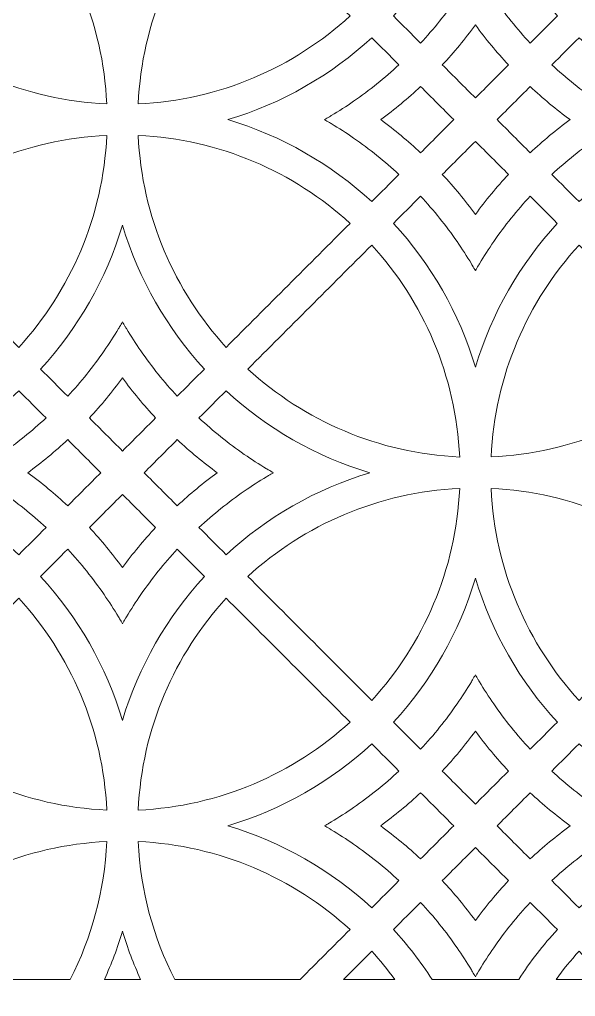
# Model space of a CAD drawing. Header units: centimetres. Extents: x -9 to 7.7, y -13.3 to 13.
# Drawn here: x 3.711 to 5.878, y -10.448 to -6.642 of the extents above; entities that cross this region are included whole.
import ezdxf

# ---------------------------------------------------------------- set-up
doc = ezdxf.new("R2010")
doc.units = ezdxf.units.CM
doc.header["$MEASUREMENT"] = 0
doc.layers.add('layer 1', color=7, linetype='Continuous')

msp = doc.modelspace()

# ---------------------------------------------------------------- linework, layer by layer
at = {"layer": 'layer 1', "color": 242, "lineweight": 9}
for points, knots in [([(7.70066, 13.002), (5.30848, 13.002), (2.9163, 13.002), (0.52412, 13.002), (0.52412, 13.002), (0.52412, 5.00681), (0.52412, -2.98838), (0.52412, -10.98356), (0.52412, -10.98356), (0.52414, -10.98356), (0.52416, -10.98356), (0.52418, -10.98356), (0.52418, -10.98356), (0.52418, -11.7597), (0.52418, -12.53583), (0.52418, -13.31196), (0.52418, -13.31196), (0.80327, -13.31196), (1.08236, -13.31196), (1.36144, -13.31196), (1.36144, -13.31196), (1.36144, -13.19235), (1.36144, -13.07274), (1.36144, -12.95313), (1.36144, -12.95313), (1.65666, -12.95313), (1.95187, -12.95313), (2.24708, -12.95313), (2.24708, -12.95313), (2.24708, -12.71941), (2.24708, -12.48568), (2.24708, -12.25195), (2.24708, -12.25195), (2.36652, -12.24957), (2.48595, -12.24719), (2.60538, -12.2448), (2.60538, -12.2448), (2.62659, -12.30528), (2.65438, -12.35773), (2.70053, -12.40402), (2.70053, -12.40402), (2.74571, -12.44934), (2.79241, -12.47736), (2.84726, -12.49011), (2.84726, -12.49011), (2.91984, -12.50699), (2.9965, -12.49964), (3.05478, -12.44881), (3.05478, -12.44881), (3.11117, -12.3996), (3.14371, -12.3208), (3.15539, -12.24562), (3.15539, -12.24562), (3.18876, -12.24899), (3.21714, -12.24821), (3.24391, -12.24438), (3.24391, -12.24438), (3.37747, -12.22526), (3.44056, -12.14075), (3.45183, -12.01331), (3.45183, -12.01331), (3.4546, -11.98208), (3.4524, -11.95125), (3.44247, -11.92411), (3.44247, -11.92411), (3.44458, -11.92463), (3.44668, -11.92515), (3.44878, -11.92568), (3.44878, -11.92568), (3.49591, -11.94198), (3.54303, -11.95827), (3.59017, -11.97457), (3.59017, -11.97457), (3.61845, -12.26337), (3.84148, -12.48824), (4.11242, -12.48824), (4.11242, -12.48824), (4.38336, -12.48824), (4.60638, -12.26337), (4.63467, -11.97457), (4.63467, -11.97457), (4.6818, -11.95827), (4.72893, -11.94198), (4.77606, -11.92568), (4.77606, -11.92568), (4.77816, -11.92515), (4.78026, -11.92463), (4.78236, -11.92411), (4.78236, -11.92411), (4.77244, -11.95125), (4.77024, -11.98208), (4.773, -12.01331), (4.773, -12.01331), (4.78428, -12.14075), (4.84737, -12.22526), (4.98093, -12.24438), (4.98093, -12.24438), (5.00769, -12.24821), (5.03608, -12.24899), (5.06944, -12.24562), (5.06944, -12.24562), (5.08113, -12.3208), (5.11367, -12.3996), (5.17006, -12.44881), (5.17006, -12.44881), (5.22833, -12.49964), (5.30499, -12.50699), (5.37758, -12.49011), (5.37758, -12.49011), (5.43242, -12.47736), (5.47912, -12.44934), (5.52431, -12.40402), (5.52431, -12.40402), (5.57046, -12.35773), (5.59825, -12.30528), (5.61945, -12.2448), (5.61945, -12.2448), (5.73889, -12.24719), (5.85832, -12.24957), (5.97775, -12.25195), (5.97775, -12.25195), (5.97775, -12.48568), (5.97775, -12.71941), (5.97775, -12.95313), (5.97775, -12.95313), (6.27297, -12.95313), (6.56818, -12.95313), (6.8634, -12.95313), (6.8634, -12.95313), (6.8634, -13.07274), (6.8634, -13.19235), (6.8634, -13.31196), (6.8634, -13.31196), (7.14248, -13.31196), (7.42157, -13.31196), (7.70066, -13.31196), (7.70066, -13.31196), (7.70066, -12.53583), (7.70066, -11.7597), (7.70066, -10.98356), (7.70066, -10.98356), (7.70066, -2.98838), (7.70066, 5.00681), (7.70066, 13.002)], [0, 0, 0, 0, 0.027027, 0.027027, 0.027027, 0.027027, 0.0540541, 0.0540541, 0.0540541, 0.0540541, 0.0810811, 0.0810811, 0.0810811, 0.0810811, 0.1081081, 0.1081081, 0.1081081, 0.1081081, 0.1351351, 0.1351351, 0.1351351, 0.1351351, 0.1621622, 0.1621622, 0.1621622, 0.1621622, 0.1891892, 0.1891892, 0.1891892, 0.1891892, 0.2162162, 0.2162162, 0.2162162, 0.2162162, 0.2432432, 0.2432432, 0.2432432, 0.2432432, 0.2702703, 0.2702703, 0.2702703, 0.2702703, 0.2972973, 0.2972973, 0.2972973, 0.2972973, 0.3243243, 0.3243243, 0.3243243, 0.3243243, 0.3513514, 0.3513514, 0.3513514, 0.3513514, 0.3783784, 0.3783784, 0.3783784, 0.3783784, 0.4054054, 0.4054054, 0.4054054, 0.4054054, 0.4324324, 0.4324324, 0.4324324, 0.4324324, 0.4594595, 0.4594595, 0.4594595, 0.4594595, 0.4864865, 0.4864865, 0.4864865, 0.4864865, 0.5135135, 0.5135135, 0.5135135, 0.5135135, 0.5405405, 0.5405405, 0.5405405, 0.5405405, 0.5675676, 0.5675676, 0.5675676, 0.5675676, 0.5945946, 0.5945946, 0.5945946, 0.5945946, 0.6216216, 0.6216216, 0.6216216, 0.6216216, 0.6486486, 0.6486486, 0.6486486, 0.6486486, 0.6756757, 0.6756757, 0.6756757, 0.6756757, 0.7027027, 0.7027027, 0.7027027, 0.7027027, 0.7297297, 0.7297297, 0.7297297, 0.7297297, 0.7567568, 0.7567568, 0.7567568, 0.7567568, 0.7837838, 0.7837838, 0.7837838, 0.7837838, 0.8108108, 0.8108108, 0.8108108, 0.8108108, 0.8378378, 0.8378378, 0.8378378, 0.8378378, 0.8648649, 0.8648649, 0.8648649, 0.8648649, 0.8918919, 0.8918919, 0.8918919, 0.8918919, 0.9189189, 0.9189189, 0.9189189, 0.9189189, 0.9459459, 0.9459459, 0.9459459, 0.9459459, 1, 1, 1, 1]), ([(5.27443, -6.73445), (5.23913, -6.69916), (5.20385, -6.66388), (5.16857, -6.62859), (5.16857, -6.62859), (5.31424, -6.47033), (5.42485, -6.27928), (5.48794, -6.06773), (5.48794, -6.06773), (5.55104, -6.27925), (5.66161, -6.47029), (5.80728, -6.62855), (5.80728, -6.62855), (5.77198, -6.66384), (5.73668, -6.69915), (5.70138, -6.73445), (5.70138, -6.73445), (5.65001, -6.67907), (5.60256, -6.62001), (5.55944, -6.55771), (5.55944, -6.55771), (5.55943, -6.55771), (5.55941, -6.55771), (5.55939, -6.55771), (5.55939, -6.55771), (5.55939, -6.55771), (5.55939, -6.55771), (5.55939, -6.55771), (5.55939, -6.55771), (5.55941, -6.55769), (5.55943, -6.55767), (5.55944, -6.55764), (5.55944, -6.55764), (5.53989, -6.52939), (5.52119, -6.50052), (5.50344, -6.47099), (5.50344, -6.47099), (5.50206, -6.46869), (5.50069, -6.46639), (5.49933, -6.46408), (5.49933, -6.46408), (5.49919, -6.46387), (5.49906, -6.46365), (5.49894, -6.46344), (5.49894, -6.46344), (5.49521, -6.45715), (5.49153, -6.45085), (5.48789, -6.44451), (5.48789, -6.44451), (5.48426, -6.45085), (5.48058, -6.45716), (5.47686, -6.46344), (5.47686, -6.46344), (5.47673, -6.46365), (5.47661, -6.46387), (5.47647, -6.46408), (5.47647, -6.46408), (5.4751, -6.46639), (5.47374, -6.46869), (5.47235, -6.47099), (5.47235, -6.47099), (5.45461, -6.5005), (5.4359, -6.52939), (5.41636, -6.55764), (5.41636, -6.55764), (5.41637, -6.55767), (5.41638, -6.55769), (5.4164, -6.55771), (5.4164, -6.55771), (5.4164, -6.55771), (5.4164, -6.55771), (5.41639, -6.55771), (5.41639, -6.55771), (5.41638, -6.55771), (5.41637, -6.55771), (5.41636, -6.55771), (5.41636, -6.55771), (5.37324, -6.62001), (5.32579, -6.67907), (5.27443, -6.73445)], [0, 0, 0, 0, 0.047619, 0.047619, 0.047619, 0.047619, 0.0952381, 0.0952381, 0.0952381, 0.0952381, 0.1428571, 0.1428571, 0.1428571, 0.1428571, 0.1904762, 0.1904762, 0.1904762, 0.1904762, 0.2380952, 0.2380952, 0.2380952, 0.2380952, 0.2857143, 0.2857143, 0.2857143, 0.2857143, 0.3333333, 0.3333333, 0.3333333, 0.3333333, 0.3809524, 0.3809524, 0.3809524, 0.3809524, 0.4285714, 0.4285714, 0.4285714, 0.4285714, 0.4761905, 0.4761905, 0.4761905, 0.4761905, 0.5238095, 0.5238095, 0.5238095, 0.5238095, 0.5714286, 0.5714286, 0.5714286, 0.5714286, 0.6190476, 0.6190476, 0.6190476, 0.6190476, 0.6666667, 0.6666667, 0.6666667, 0.6666667, 0.7142857, 0.7142857, 0.7142857, 0.7142857, 0.7619048, 0.7619048, 0.7619048, 0.7619048, 0.8095238, 0.8095238, 0.8095238, 0.8095238, 0.8571429, 0.8571429, 0.8571429, 0.8571429, 0.9047619, 0.9047619, 0.9047619, 0.9047619, 1, 1, 1, 1]), ([(3.70846, -6.14551), (3.54744, -6.30653), (3.38641, -6.46756), (3.22539, -6.62858), (3.22539, -6.62858), (3.44525, -6.82941), (3.73348, -6.95664), (4.05107, -6.97122), (4.05107, -6.97122), (4.0365, -6.65362), (3.90928, -6.36539), (3.70846, -6.14551)], [0, 0, 0, 0, 0.25, 0.25, 0.25, 0.25, 0.5, 0.5, 0.5, 0.5, 1, 1, 1, 1]), ([(4.9994, -6.62858), (4.83838, -6.46756), (4.67736, -6.30653), (4.51633, -6.14551), (4.51633, -6.14551), (4.3155, -6.36539), (4.18829, -6.65362), (4.17372, -6.97123), (4.17372, -6.97123), (4.49132, -6.95665), (4.77954, -6.82943), (4.9994, -6.62858)], [0, 0, 0, 0, 0.25, 0.25, 0.25, 0.25, 0.5, 0.5, 0.5, 0.5, 1, 1, 1, 1]), ([(5.48791, -6.94792), (5.44492, -6.90495), (5.40196, -6.86198), (5.35899, -6.81901), (5.35899, -6.81901), (5.40491, -6.76976), (5.44797, -6.71778), (5.48787, -6.66335), (5.48787, -6.66335), (5.48787, -6.66335), (5.48787, -6.66335), (5.48787, -6.66334), (5.48787, -6.66334), (5.48788, -6.66333), (5.48789, -6.66332), (5.48789, -6.6633), (5.48789, -6.6633), (5.48791, -6.66332), (5.48792, -6.66333), (5.48793, -6.66334), (5.48793, -6.66334), (5.48793, -6.66334), (5.48793, -6.66335), (5.48793, -6.66335), (5.48793, -6.66335), (5.52782, -6.71778), (5.57089, -6.76975), (5.61682, -6.819), (5.61682, -6.819), (5.57385, -6.86197), (5.53087, -6.90495), (5.48791, -6.94792)], [0, 0, 0, 0, 0.1111111, 0.1111111, 0.1111111, 0.1111111, 0.2222222, 0.2222222, 0.2222222, 0.2222222, 0.3333333, 0.3333333, 0.3333333, 0.3333333, 0.4444444, 0.4444444, 0.4444444, 0.4444444, 0.5555556, 0.5555556, 0.5555556, 0.5555556, 0.6666667, 0.6666667, 0.6666667, 0.6666667, 0.7777778, 0.7777778, 0.7777778, 0.7777778, 1, 1, 1, 1]), ([(5.18984, -6.81903), (5.15456, -6.78373), (5.11928, -6.74845), (5.08398, -6.71317), (5.08398, -6.71317), (4.92573, -6.85886), (4.73468, -6.96945), (4.52312, -7.03254), (4.52312, -7.03254), (4.73465, -7.09564), (4.92569, -7.20621), (5.08395, -7.35189), (5.08395, -7.35189), (5.11924, -7.31658), (5.15455, -7.28129), (5.18984, -7.24598), (5.18984, -7.24598), (5.13447, -7.19461), (5.07541, -7.14716), (5.01311, -7.10404), (5.01311, -7.10404), (5.01311, -7.10403), (5.01311, -7.10402), (5.01311, -7.10399), (5.01311, -7.10399), (5.01311, -7.10399), (5.01311, -7.10399), (5.01311, -7.10399), (5.01311, -7.10399), (5.01309, -7.10402), (5.01307, -7.10403), (5.01303, -7.10405), (5.01303, -7.10405), (4.98479, -7.0845), (4.9559, -7.06579), (4.92637, -7.04805), (4.92637, -7.04805), (4.92408, -7.04667), (4.92178, -7.0453), (4.91948, -7.04393), (4.91948, -7.04393), (4.91926, -7.04379), (4.91904, -7.04367), (4.91883, -7.04354), (4.91883, -7.04354), (4.91255, -7.03981), (4.90625, -7.03614), (4.89991, -7.03251), (4.89991, -7.03251), (4.90625, -7.02887), (4.91255, -7.02518), (4.91883, -7.02146), (4.91883, -7.02146), (4.91904, -7.02133), (4.91926, -7.02121), (4.91948, -7.02107), (4.91948, -7.02107), (4.92178, -7.01971), (4.92408, -7.01834), (4.92637, -7.01695), (4.92637, -7.01695), (4.9559, -6.99921), (4.98478, -6.98051), (5.01303, -6.96096), (5.01303, -6.96096), (5.01305, -6.96097), (5.01309, -6.96099), (5.01311, -6.96101), (5.01311, -6.96101), (5.01311, -6.96101), (5.01311, -6.96101), (5.01311, -6.96101), (5.01311, -6.96101), (5.01311, -6.96099), (5.01311, -6.96097), (5.01311, -6.96096), (5.01311, -6.96096), (5.07541, -6.91784), (5.13447, -6.87039), (5.18984, -6.81903)], [0, 0, 0, 0, 0.047619, 0.047619, 0.047619, 0.047619, 0.0952381, 0.0952381, 0.0952381, 0.0952381, 0.1428571, 0.1428571, 0.1428571, 0.1428571, 0.1904762, 0.1904762, 0.1904762, 0.1904762, 0.2380952, 0.2380952, 0.2380952, 0.2380952, 0.2857143, 0.2857143, 0.2857143, 0.2857143, 0.3333333, 0.3333333, 0.3333333, 0.3333333, 0.3809524, 0.3809524, 0.3809524, 0.3809524, 0.4285714, 0.4285714, 0.4285714, 0.4285714, 0.4761905, 0.4761905, 0.4761905, 0.4761905, 0.5238095, 0.5238095, 0.5238095, 0.5238095, 0.5714286, 0.5714286, 0.5714286, 0.5714286, 0.6190476, 0.6190476, 0.6190476, 0.6190476, 0.6666667, 0.6666667, 0.6666667, 0.6666667, 0.7142857, 0.7142857, 0.7142857, 0.7142857, 0.7619048, 0.7619048, 0.7619048, 0.7619048, 0.8095238, 0.8095238, 0.8095238, 0.8095238, 0.8571429, 0.8571429, 0.8571429, 0.8571429, 0.9047619, 0.9047619, 0.9047619, 0.9047619, 1, 1, 1, 1]), ([(5.78596, -7.24598), (5.82124, -7.28127), (5.85652, -7.31655), (5.89182, -7.35184), (5.89182, -7.35184), (6.05007, -7.20615), (6.24112, -7.09557), (6.45268, -7.03246), (6.45268, -7.03246), (6.24116, -6.96937), (6.0501, -6.85878), (5.89185, -6.71312), (5.89185, -6.71312), (5.85656, -6.74841), (5.82126, -6.78372), (5.78596, -6.81903), (5.78596, -6.81903), (5.84133, -6.87039), (5.90039, -6.91785), (5.96268, -6.96096), (5.96268, -6.96096), (5.96268, -6.96098), (5.96268, -6.96099), (5.96268, -6.96101), (5.96268, -6.96101), (5.96268, -6.96101), (5.96268, -6.96101), (5.96268, -6.96101), (5.96268, -6.96101), (5.96271, -6.96099), (5.96274, -6.96097), (5.96276, -6.96096), (5.96276, -6.96096), (5.99101, -6.98051), (6.01989, -6.99921), (6.04942, -7.01696), (6.04942, -7.01696), (6.05172, -7.01834), (6.05402, -7.01971), (6.05632, -7.02109), (6.05632, -7.02109), (6.05654, -7.02121), (6.05674, -7.02134), (6.05696, -7.02147), (6.05696, -7.02147), (6.06325, -7.0252), (6.06955, -7.02887), (6.07589, -7.03251), (6.07589, -7.03251), (6.06955, -7.03614), (6.06325, -7.03981), (6.05696, -7.04355), (6.05696, -7.04355), (6.05674, -7.04367), (6.05654, -7.0438), (6.05632, -7.04394), (6.05632, -7.04394), (6.05402, -7.0453), (6.05172, -7.04667), (6.04942, -7.04805), (6.04942, -7.04805), (6.01989, -7.06579), (5.99101, -7.0845), (5.96276, -7.10405), (5.96276, -7.10405), (5.96274, -7.10403), (5.96271, -7.10402), (5.96268, -7.10399), (5.96268, -7.10399), (5.96268, -7.10399), (5.96268, -7.10399), (5.96268, -7.10401), (5.96268, -7.10401), (5.96268, -7.10402), (5.96268, -7.10403), (5.96268, -7.10404), (5.96268, -7.10404), (5.90039, -7.14717), (5.84133, -7.19461), (5.78596, -7.24598)], [0, 0, 0, 0, 0.047619, 0.047619, 0.047619, 0.047619, 0.0952381, 0.0952381, 0.0952381, 0.0952381, 0.1428571, 0.1428571, 0.1428571, 0.1428571, 0.1904762, 0.1904762, 0.1904762, 0.1904762, 0.2380952, 0.2380952, 0.2380952, 0.2380952, 0.2857143, 0.2857143, 0.2857143, 0.2857143, 0.3333333, 0.3333333, 0.3333333, 0.3333333, 0.3809524, 0.3809524, 0.3809524, 0.3809524, 0.4285714, 0.4285714, 0.4285714, 0.4285714, 0.4761905, 0.4761905, 0.4761905, 0.4761905, 0.5238095, 0.5238095, 0.5238095, 0.5238095, 0.5714286, 0.5714286, 0.5714286, 0.5714286, 0.6190476, 0.6190476, 0.6190476, 0.6190476, 0.6666667, 0.6666667, 0.6666667, 0.6666667, 0.7142857, 0.7142857, 0.7142857, 0.7142857, 0.7619048, 0.7619048, 0.7619048, 0.7619048, 0.8095238, 0.8095238, 0.8095238, 0.8095238, 0.8571429, 0.8571429, 0.8571429, 0.8571429, 0.9047619, 0.9047619, 0.9047619, 0.9047619, 1, 1, 1, 1]), ([(5.40332, -7.03251), (5.36035, -6.98954), (5.31738, -6.94656), (5.2744, -6.90359), (5.2744, -6.90359), (5.22516, -6.94952), (5.17318, -6.99257), (5.11875, -7.03247), (5.11875, -7.03247), (5.11874, -7.03247), (5.11874, -7.03247), (5.11874, -7.03247), (5.11874, -7.03247), (5.11873, -7.03248), (5.11872, -7.03249), (5.1187, -7.03249), (5.1187, -7.03249), (5.11872, -7.03251), (5.11873, -7.03252), (5.11874, -7.03253), (5.11874, -7.03253), (5.11874, -7.03253), (5.11874, -7.03253), (5.11874, -7.03253), (5.11874, -7.03253), (5.17318, -7.07243), (5.22515, -7.11549), (5.2744, -7.16142), (5.2744, -7.16142), (5.31737, -7.11845), (5.36035, -7.07547), (5.40332, -7.03251)], [0, 0, 0, 0, 0.1111111, 0.1111111, 0.1111111, 0.1111111, 0.2222222, 0.2222222, 0.2222222, 0.2222222, 0.3333333, 0.3333333, 0.3333333, 0.3333333, 0.4444444, 0.4444444, 0.4444444, 0.4444444, 0.5555556, 0.5555556, 0.5555556, 0.5555556, 0.6666667, 0.6666667, 0.6666667, 0.6666667, 0.7777778, 0.7777778, 0.7777778, 0.7777778, 1, 1, 1, 1]), ([(5.57248, -7.03251), (5.61545, -7.07547), (5.65843, -7.11844), (5.7014, -7.16142), (5.7014, -7.16142), (5.75065, -7.11549), (5.80262, -7.07243), (5.85705, -7.03253), (5.85705, -7.03253), (5.85705, -7.03253), (5.85706, -7.03253), (5.85706, -7.03253), (5.85706, -7.03253), (5.85707, -7.03252), (5.85708, -7.03252), (5.85709, -7.03251), (5.85709, -7.03251), (5.85708, -7.03249), (5.85707, -7.03248), (5.85706, -7.03247), (5.85706, -7.03247), (5.85706, -7.03247), (5.85706, -7.03248), (5.85705, -7.03248), (5.85705, -7.03248), (5.80262, -6.99258), (5.75065, -6.94952), (5.7014, -6.90358), (5.7014, -6.90358), (5.65843, -6.94656), (5.61545, -6.98953), (5.57248, -7.03251)], [0, 0, 0, 0, 0.1111111, 0.1111111, 0.1111111, 0.1111111, 0.2222222, 0.2222222, 0.2222222, 0.2222222, 0.3333333, 0.3333333, 0.3333333, 0.3333333, 0.4444444, 0.4444444, 0.4444444, 0.4444444, 0.5555556, 0.5555556, 0.5555556, 0.5555556, 0.6666667, 0.6666667, 0.6666667, 0.6666667, 0.7777778, 0.7777778, 0.7777778, 0.7777778, 1, 1, 1, 1]), ([(3.22539, -7.43643), (3.38643, -7.59745), (3.54745, -7.75848), (3.70848, -7.91951), (3.70848, -7.91951), (3.90933, -7.69964), (4.03656, -7.41139), (4.05113, -7.09377), (4.05113, -7.09377), (3.73352, -7.10835), (3.44527, -7.23557), (3.22539, -7.43643)], [0, 0, 0, 0, 0.25, 0.25, 0.25, 0.25, 0.5, 0.5, 0.5, 0.5, 1, 1, 1, 1]), ([(4.51632, -7.9195), (4.67735, -7.75848), (4.83837, -7.59745), (4.9994, -7.43643), (4.9994, -7.43643), (4.77953, -7.23559), (4.49128, -7.10835), (4.17367, -7.09378), (4.17367, -7.09378), (4.18824, -7.41138), (4.31548, -7.69964), (4.51632, -7.9195)], [0, 0, 0, 0, 0.25, 0.25, 0.25, 0.25, 0.5, 0.5, 0.5, 0.5, 1, 1, 1, 1]), ([(5.48789, -7.11708), (5.53087, -7.16006), (5.57384, -7.20303), (5.61682, -7.246), (5.61682, -7.246), (5.57089, -7.29525), (5.52783, -7.34722), (5.48793, -7.40165), (5.48793, -7.40165), (5.48793, -7.40166), (5.48793, -7.40166), (5.48793, -7.40167), (5.48793, -7.40167), (5.48792, -7.40168), (5.48792, -7.40169), (5.48791, -7.40171), (5.48791, -7.40171), (5.48789, -7.40169), (5.48788, -7.40168), (5.48787, -7.40167), (5.48787, -7.40167), (5.48787, -7.40167), (5.48787, -7.40166), (5.48788, -7.40166), (5.48788, -7.40166), (5.44798, -7.34723), (5.40491, -7.29525), (5.35898, -7.246), (5.35898, -7.246), (5.40194, -7.20303), (5.44492, -7.16006), (5.48789, -7.11708)], [0, 0, 0, 0, 0.1111111, 0.1111111, 0.1111111, 0.1111111, 0.2222222, 0.2222222, 0.2222222, 0.2222222, 0.3333333, 0.3333333, 0.3333333, 0.3333333, 0.4444444, 0.4444444, 0.4444444, 0.4444444, 0.5555556, 0.5555556, 0.5555556, 0.5555556, 0.6666667, 0.6666667, 0.6666667, 0.6666667, 0.7777778, 0.7777778, 0.7777778, 0.7777778, 1, 1, 1, 1]), ([(5.70137, -7.33056), (5.73667, -7.36584), (5.77195, -7.40113), (5.80723, -7.43642), (5.80723, -7.43642), (5.66155, -7.59467), (5.55095, -7.78573), (5.48786, -7.99728), (5.48786, -7.99728), (5.42476, -7.78576), (5.31418, -7.5947), (5.16852, -7.43647), (5.16852, -7.43647), (5.20381, -7.40116), (5.23912, -7.36587), (5.27443, -7.33056), (5.27443, -7.33056), (5.32579, -7.38593), (5.37324, -7.44499), (5.41636, -7.50728), (5.41636, -7.50728), (5.41637, -7.50728), (5.41639, -7.50728), (5.4164, -7.50728), (5.4164, -7.50728), (5.4164, -7.50728), (5.4164, -7.50728), (5.4164, -7.50728), (5.4164, -7.50728), (5.41639, -7.50731), (5.41637, -7.50735), (5.41636, -7.50737), (5.41636, -7.50737), (5.43591, -7.53562), (5.45461, -7.56449), (5.47236, -7.59402), (5.47236, -7.59402), (5.47374, -7.59632), (5.4751, -7.59862), (5.47647, -7.60092), (5.47647, -7.60092), (5.47661, -7.60114), (5.47674, -7.60136), (5.47686, -7.60158), (5.47686, -7.60158), (5.48058, -7.60785), (5.48427, -7.61415), (5.48791, -7.62049), (5.48791, -7.62049), (5.49154, -7.61416), (5.49521, -7.60785), (5.49894, -7.60158), (5.49894, -7.60158), (5.49907, -7.60136), (5.49919, -7.60114), (5.49933, -7.60092), (5.49933, -7.60092), (5.50069, -7.59862), (5.50206, -7.59632), (5.50345, -7.59402), (5.50345, -7.59402), (5.52119, -7.56449), (5.53989, -7.53562), (5.55945, -7.50737), (5.55945, -7.50737), (5.55943, -7.50735), (5.55942, -7.50731), (5.55939, -7.50728), (5.55939, -7.50728), (5.55939, -7.50728), (5.55939, -7.50728), (5.55941, -7.50728), (5.55941, -7.50728), (5.55942, -7.50728), (5.55943, -7.50728), (5.55944, -7.50728), (5.55944, -7.50728), (5.60256, -7.44499), (5.65001, -7.38594), (5.70137, -7.33056)], [0, 0, 0, 0, 0.047619, 0.047619, 0.047619, 0.047619, 0.0952381, 0.0952381, 0.0952381, 0.0952381, 0.1428571, 0.1428571, 0.1428571, 0.1428571, 0.1904762, 0.1904762, 0.1904762, 0.1904762, 0.2380952, 0.2380952, 0.2380952, 0.2380952, 0.2857143, 0.2857143, 0.2857143, 0.2857143, 0.3333333, 0.3333333, 0.3333333, 0.3333333, 0.3809524, 0.3809524, 0.3809524, 0.3809524, 0.4285714, 0.4285714, 0.4285714, 0.4285714, 0.4761905, 0.4761905, 0.4761905, 0.4761905, 0.5238095, 0.5238095, 0.5238095, 0.5238095, 0.5714286, 0.5714286, 0.5714286, 0.5714286, 0.6190476, 0.6190476, 0.6190476, 0.6190476, 0.6666667, 0.6666667, 0.6666667, 0.6666667, 0.7142857, 0.7142857, 0.7142857, 0.7142857, 0.7619048, 0.7619048, 0.7619048, 0.7619048, 0.8095238, 0.8095238, 0.8095238, 0.8095238, 0.8571429, 0.8571429, 0.8571429, 0.8571429, 0.9047619, 0.9047619, 0.9047619, 0.9047619, 1, 1, 1, 1]), ([(3.79309, -8.00413), (3.82837, -8.03939), (3.86364, -8.07466), (3.89891, -8.10995), (3.89891, -8.10995), (3.95027, -8.05457), (3.99772, -7.99553), (4.04083, -7.93325), (4.04083, -7.93325), (4.04085, -7.93323), (4.04086, -7.93323), (4.04089, -7.93323), (4.04089, -7.93323), (4.04087, -7.93321), (4.04085, -7.93318), (4.04084, -7.93316), (4.04084, -7.93316), (4.06039, -7.90491), (4.07909, -7.87604), (4.09684, -7.84651), (4.09684, -7.84651), (4.09822, -7.84421), (4.09959, -7.84192), (4.10095, -7.83961), (4.10095, -7.83961), (4.10109, -7.83939), (4.10122, -7.83917), (4.10134, -7.83897), (4.10134, -7.83897), (4.10507, -7.83268), (4.10875, -7.82638), (4.11239, -7.82004), (4.11239, -7.82004), (4.11239, -7.82004), (4.11239, -7.82004), (4.11239, -7.82004), (4.11239, -7.82004), (4.11239, -7.82004), (4.11239, -7.82004), (4.11239, -7.82004), (4.11239, -7.82004), (4.11239, -7.82004), (4.11239, -7.82004), (4.1124, -7.82005), (4.1124, -7.82005), (4.1124, -7.82004), (4.1124, -7.82004), (4.1124, -7.82004), (4.1124, -7.82004), (4.1124, -7.82004), (4.1124, -7.82004), (4.11241, -7.82004), (4.11241, -7.82004), (4.11241, -7.82004), (4.11241, -7.82004), (4.11241, -7.82004), (4.11241, -7.82004), (4.11604, -7.82638), (4.11972, -7.83268), (4.12344, -7.83897), (4.12344, -7.83897), (4.12358, -7.83917), (4.1237, -7.83939), (4.12383, -7.83961), (4.12383, -7.83961), (4.12519, -7.84192), (4.12658, -7.84421), (4.12795, -7.84651), (4.12795, -7.84651), (4.1457, -7.87604), (4.1644, -7.90492), (4.18396, -7.93316), (4.18396, -7.93316), (4.18394, -7.93318), (4.18392, -7.93321), (4.18391, -7.93323), (4.18391, -7.93323), (4.18392, -7.93323), (4.18395, -7.93323), (4.18396, -7.93323), (4.18396, -7.93323), (4.22706, -7.99551), (4.27453, -8.05456), (4.32589, -8.10993), (4.32589, -8.10993), (4.36116, -8.07466), (4.39643, -8.03939), (4.43171, -8.00411), (4.43171, -8.00411), (4.28607, -7.84587), (4.1755, -7.65483), (4.1124, -7.44336), (4.1124, -7.44336), (4.04929, -7.65485), (3.93874, -7.84589), (3.79309, -8.00413)], [0, 0, 0, 0, 0.04, 0.04, 0.04, 0.04, 0.08, 0.08, 0.08, 0.08, 0.12, 0.12, 0.12, 0.12, 0.16, 0.16, 0.16, 0.16, 0.2, 0.2, 0.2, 0.2, 0.24, 0.24, 0.24, 0.24, 0.28, 0.28, 0.28, 0.28, 0.32, 0.32, 0.32, 0.32, 0.36, 0.36, 0.36, 0.36, 0.4, 0.4, 0.4, 0.4, 0.44, 0.44, 0.44, 0.44, 0.48, 0.48, 0.48, 0.48, 0.52, 0.52, 0.52, 0.52, 0.56, 0.56, 0.56, 0.56, 0.6, 0.6, 0.6, 0.6, 0.64, 0.64, 0.64, 0.64, 0.68, 0.68, 0.68, 0.68, 0.72, 0.72, 0.72, 0.72, 0.76, 0.76, 0.76, 0.76, 0.8, 0.8, 0.8, 0.8, 0.84, 0.84, 0.84, 0.84, 0.88, 0.88, 0.88, 0.88, 0.92, 0.92, 0.92, 0.92, 1, 1, 1, 1]), ([(4.6009, -8.00409), (4.76192, -7.84305), (4.92295, -7.68203), (5.08397, -7.521), (5.08397, -7.521), (5.28482, -7.74087), (5.41206, -8.02912), (5.42663, -8.34673), (5.42663, -8.34673), (5.10902, -8.33216), (4.82076, -8.20493), (4.6009, -8.00409)], [0, 0, 0, 0, 0.25, 0.25, 0.25, 0.25, 0.5, 0.5, 0.5, 0.5, 1, 1, 1, 1]), ([(5.89182, -7.521), (6.05284, -7.68203), (6.21386, -7.84304), (6.37489, -8.00408), (6.37489, -8.00408), (6.15503, -8.20489), (5.86677, -8.33211), (5.54918, -8.34668), (5.54918, -8.34668), (5.56375, -8.02909), (5.69097, -7.74086), (5.89182, -7.521)], [0, 0, 0, 0, 0.25, 0.25, 0.25, 0.25, 0.5, 0.5, 0.5, 0.5, 1, 1, 1, 1]), ([(3.98348, -8.19451), (4.02645, -8.23748), (4.06943, -8.28046), (4.1124, -8.32343), (4.1124, -8.32343), (4.15537, -8.28046), (4.19835, -8.23748), (4.24132, -8.19451), (4.24132, -8.19451), (4.19537, -8.14524), (4.1523, -8.09326), (4.11239, -8.03881), (4.11239, -8.03881), (4.07248, -8.09326), (4.02943, -8.14524), (3.98348, -8.19451)], [0, 0, 0, 0, 0.2, 0.2, 0.2, 0.2, 0.4, 0.4, 0.4, 0.4, 0.6, 0.6, 0.6, 0.6, 1, 1, 1, 1]), ([(3.70851, -8.0887), (3.74379, -8.12397), (3.77906, -8.15924), (3.81433, -8.19452), (3.81433, -8.19452), (3.75896, -8.24588), (3.69991, -8.29334), (3.63763, -8.33644), (3.63763, -8.33644), (3.63763, -8.33646), (3.63763, -8.33648), (3.63763, -8.3365), (3.63763, -8.3365), (3.63761, -8.33648), (3.63758, -8.33646), (3.63755, -8.33644), (3.63755, -8.33644), (3.60931, -8.356), (3.58042, -8.3747), (3.55089, -8.39244), (3.55089, -8.39244), (3.54861, -8.39383), (3.54631, -8.39521), (3.544, -8.39657), (3.544, -8.39657), (3.54378, -8.3967), (3.54356, -8.39682), (3.54335, -8.39696), (3.54335, -8.39696), (3.53706, -8.40068), (3.53076, -8.40435), (3.52443, -8.40799), (3.52443, -8.40799), (3.52443, -8.40799), (3.52444, -8.408), (3.52444, -8.408), (3.52444, -8.408), (3.52444, -8.408), (3.52443, -8.408), (3.52443, -8.408), (3.52443, -8.408), (3.52443, -8.408), (3.52444, -8.408), (3.52444, -8.408), (3.52444, -8.408), (3.52444, -8.40801), (3.52443, -8.40801), (3.52443, -8.40801), (3.52443, -8.40801), (3.52443, -8.40801), (3.52443, -8.40801), (3.52444, -8.40801), (3.52444, -8.40801), (3.52443, -8.40801), (3.52443, -8.40801), (3.52443, -8.40801), (3.52443, -8.40801), (3.53076, -8.41165), (3.53706, -8.41533), (3.54335, -8.41905), (3.54335, -8.41905), (3.54356, -8.41918), (3.54378, -8.41931), (3.54401, -8.41944), (3.54401, -8.41944), (3.54631, -8.42081), (3.54861, -8.42218), (3.55089, -8.42355), (3.55089, -8.42355), (3.58042, -8.44131), (3.60931, -8.46002), (3.63755, -8.47956), (3.63755, -8.47956), (3.63758, -8.47955), (3.63761, -8.47954), (3.63763, -8.47951), (3.63763, -8.47951), (3.63763, -8.47954), (3.63763, -8.47955), (3.63763, -8.47957), (3.63763, -8.47957), (3.69991, -8.52267), (3.75896, -8.57014), (3.81433, -8.6215), (3.81433, -8.6215), (3.77905, -8.65677), (3.74378, -8.69204), (3.70851, -8.72731), (3.70851, -8.72731), (3.55027, -8.58168), (3.35923, -8.47111), (3.14775, -8.40801), (3.14775, -8.40801), (3.35923, -8.3449), (3.55027, -8.23435), (3.70851, -8.0887)], [0, 0, 0, 0, 0.04, 0.04, 0.04, 0.04, 0.08, 0.08, 0.08, 0.08, 0.12, 0.12, 0.12, 0.12, 0.16, 0.16, 0.16, 0.16, 0.2, 0.2, 0.2, 0.2, 0.24, 0.24, 0.24, 0.24, 0.28, 0.28, 0.28, 0.28, 0.32, 0.32, 0.32, 0.32, 0.36, 0.36, 0.36, 0.36, 0.4, 0.4, 0.4, 0.4, 0.44, 0.44, 0.44, 0.44, 0.48, 0.48, 0.48, 0.48, 0.52, 0.52, 0.52, 0.52, 0.56, 0.56, 0.56, 0.56, 0.6, 0.6, 0.6, 0.6, 0.64, 0.64, 0.64, 0.64, 0.68, 0.68, 0.68, 0.68, 0.72, 0.72, 0.72, 0.72, 0.76, 0.76, 0.76, 0.76, 0.8, 0.8, 0.8, 0.8, 0.84, 0.84, 0.84, 0.84, 0.88, 0.88, 0.88, 0.88, 0.92, 0.92, 0.92, 0.92, 1, 1, 1, 1]), ([(4.51627, -8.72731), (4.481, -8.69203), (4.44573, -8.65676), (4.41046, -8.62149), (4.41046, -8.62149), (4.46584, -8.57014), (4.52488, -8.52267), (4.58717, -8.47957), (4.58717, -8.47957), (4.58717, -8.47955), (4.58717, -8.47954), (4.58717, -8.47951), (4.58717, -8.47951), (4.58719, -8.47954), (4.58721, -8.47955), (4.58724, -8.47957), (4.58724, -8.47957), (4.61549, -8.46002), (4.64436, -8.44131), (4.67389, -8.42357), (4.67389, -8.42357), (4.67619, -8.42218), (4.67849, -8.42081), (4.68079, -8.41944), (4.68079, -8.41944), (4.68101, -8.41931), (4.68123, -8.41919), (4.68145, -8.41905), (4.68145, -8.41905), (4.68772, -8.41533), (4.69403, -8.41165), (4.70037, -8.40802), (4.70037, -8.40802), (4.70036, -8.40802), (4.70036, -8.40801), (4.70036, -8.40801), (4.70036, -8.40801), (4.70036, -8.40801), (4.70036, -8.40801), (4.70036, -8.40801), (4.70036, -8.40801), (4.70036, -8.40801), (4.70036, -8.40801), (4.70036, -8.40801), (4.70036, -8.40801), (4.70036, -8.408), (4.70036, -8.408), (4.70036, -8.408), (4.70036, -8.408), (4.70036, -8.408), (4.70036, -8.408), (4.70036, -8.408), (4.70036, -8.408), (4.70036, -8.408), (4.70036, -8.408), (4.70036, -8.408), (4.70036, -8.408), (4.69402, -8.40436), (4.68773, -8.40068), (4.68145, -8.39696), (4.68145, -8.39696), (4.68123, -8.39682), (4.68101, -8.3967), (4.68079, -8.39657), (4.68079, -8.39657), (4.67849, -8.39521), (4.67619, -8.39383), (4.67389, -8.39244), (4.67389, -8.39244), (4.64436, -8.3747), (4.61549, -8.35601), (4.58724, -8.33644), (4.58724, -8.33644), (4.58721, -8.33646), (4.58719, -8.33648), (4.58717, -8.3365), (4.58717, -8.3365), (4.58717, -8.33648), (4.58717, -8.33646), (4.58717, -8.33644), (4.58717, -8.33644), (4.52488, -8.29334), (4.46584, -8.24587), (4.41046, -8.19451), (4.41046, -8.19451), (4.44573, -8.15924), (4.48102, -8.12397), (4.51629, -8.08869), (4.51629, -8.08869), (4.67452, -8.23434), (4.86557, -8.3449), (5.07705, -8.408), (5.07705, -8.408), (4.86555, -8.47111), (4.67452, -8.58167), (4.51627, -8.72731)], [0, 0, 0, 0, 0.04, 0.04, 0.04, 0.04, 0.08, 0.08, 0.08, 0.08, 0.12, 0.12, 0.12, 0.12, 0.16, 0.16, 0.16, 0.16, 0.2, 0.2, 0.2, 0.2, 0.24, 0.24, 0.24, 0.24, 0.28, 0.28, 0.28, 0.28, 0.32, 0.32, 0.32, 0.32, 0.36, 0.36, 0.36, 0.36, 0.4, 0.4, 0.4, 0.4, 0.44, 0.44, 0.44, 0.44, 0.48, 0.48, 0.48, 0.48, 0.52, 0.52, 0.52, 0.52, 0.56, 0.56, 0.56, 0.56, 0.6, 0.6, 0.6, 0.6, 0.64, 0.64, 0.64, 0.64, 0.68, 0.68, 0.68, 0.68, 0.72, 0.72, 0.72, 0.72, 0.76, 0.76, 0.76, 0.76, 0.8, 0.8, 0.8, 0.8, 0.84, 0.84, 0.84, 0.84, 0.88, 0.88, 0.88, 0.88, 0.92, 0.92, 0.92, 0.92, 1, 1, 1, 1]), ([(3.89891, -8.27908), (3.94188, -8.32206), (3.98484, -8.36503), (4.02782, -8.40801), (4.02782, -8.40801), (3.98484, -8.45098), (3.94188, -8.49395), (3.8989, -8.53693), (3.8989, -8.53693), (3.84964, -8.49098), (3.79765, -8.44792), (3.7432, -8.408), (3.7432, -8.408), (3.79765, -8.3681), (3.84964, -8.32503), (3.89891, -8.27908)], [0, 0, 0, 0, 0.2, 0.2, 0.2, 0.2, 0.4, 0.4, 0.4, 0.4, 0.6, 0.6, 0.6, 0.6, 1, 1, 1, 1]), ([(4.32589, -8.53692), (4.28292, -8.49395), (4.23994, -8.45098), (4.19697, -8.40801), (4.19697, -8.40801), (4.23994, -8.36503), (4.28292, -8.32206), (4.32589, -8.27908), (4.32589, -8.27908), (4.37516, -8.32503), (4.42715, -8.3681), (4.48159, -8.40801), (4.48159, -8.40801), (4.42715, -8.44792), (4.37516, -8.49098), (4.32589, -8.53692)], [0, 0, 0, 0, 0.2, 0.2, 0.2, 0.2, 0.4, 0.4, 0.4, 0.4, 0.6, 0.6, 0.6, 0.6, 1, 1, 1, 1]), ([(5.08397, -9.29501), (4.92295, -9.13398), (4.76192, -8.97295), (4.6009, -8.81192), (4.6009, -8.81192), (4.82076, -8.61108), (5.10902, -8.48385), (5.42663, -8.46927), (5.42663, -8.46927), (5.41206, -8.78688), (5.28482, -9.07513), (5.08397, -9.29501)], [0, 0, 0, 0, 0.25, 0.25, 0.25, 0.25, 0.5, 0.5, 0.5, 0.5, 1, 1, 1, 1]), ([(6.37489, -8.81195), (6.21386, -8.97296), (6.05285, -9.13398), (5.89183, -9.29501), (5.89183, -9.29501), (5.69099, -9.07516), (5.56376, -8.78692), (5.54918, -8.46933), (5.54918, -8.46933), (5.86677, -8.4839), (6.15503, -8.61112), (6.37489, -8.81195)], [0, 0, 0, 0, 0.25, 0.25, 0.25, 0.25, 0.5, 0.5, 0.5, 0.5, 1, 1, 1, 1]), ([(4.24132, -8.6215), (4.19835, -8.57852), (4.15537, -8.53555), (4.1124, -8.49259), (4.1124, -8.49259), (4.06943, -8.53555), (4.02645, -8.57852), (3.98348, -8.6215), (3.98348, -8.6215), (4.02943, -8.67077), (4.0725, -8.72276), (4.1124, -8.7772), (4.1124, -8.7772), (4.1523, -8.72275), (4.19537, -8.67077), (4.24132, -8.6215)], [0, 0, 0, 0, 0.2, 0.2, 0.2, 0.2, 0.4, 0.4, 0.4, 0.4, 0.6, 0.6, 0.6, 0.6, 1, 1, 1, 1]), ([(4.4317, -8.81189), (4.39643, -8.77662), (4.36116, -8.74135), (4.32588, -8.70607), (4.32588, -8.70607), (4.27453, -8.76144), (4.22707, -8.82048), (4.18396, -8.88277), (4.18396, -8.88277), (4.18395, -8.88277), (4.18392, -8.88277), (4.1839, -8.88277), (4.1839, -8.88277), (4.18392, -8.8828), (4.18395, -8.88283), (4.18396, -8.88285), (4.18396, -8.88285), (4.1644, -8.9111), (4.1457, -8.93998), (4.12795, -8.96951), (4.12795, -8.96951), (4.12658, -8.97179), (4.12519, -8.97409), (4.12384, -8.9764), (4.12384, -8.9764), (4.1237, -8.97662), (4.12358, -8.97684), (4.12345, -8.97706), (4.12345, -8.97706), (4.11972, -8.98333), (4.11605, -8.98963), (4.11241, -8.99597), (4.11241, -8.99597), (4.11241, -8.99597), (4.11241, -8.99597), (4.11241, -8.99596), (4.11241, -8.99596), (4.1124, -8.99597), (4.1124, -8.99597), (4.1124, -8.99597), (4.1124, -8.99597), (4.1124, -8.99597), (4.1124, -8.99596), (4.1124, -8.99596), (4.1124, -8.99596), (4.1124, -8.99596), (4.11239, -8.99597), (4.11239, -8.99597), (4.11239, -8.99597), (4.11239, -8.99597), (4.11239, -8.99597), (4.11239, -8.99597), (4.11239, -8.99597), (4.11239, -8.99597), (4.11239, -8.99597), (4.11239, -8.99597), (4.11239, -8.99597), (4.10875, -8.98963), (4.10507, -8.98333), (4.10136, -8.97706), (4.10136, -8.97706), (4.10122, -8.97684), (4.10109, -8.97662), (4.10097, -8.9764), (4.10097, -8.9764), (4.09959, -8.97409), (4.09822, -8.97179), (4.09684, -8.96951), (4.09684, -8.96951), (4.07909, -8.93998), (4.06039, -8.9111), (4.04084, -8.88285), (4.04084, -8.88285), (4.04085, -8.88283), (4.04087, -8.8828), (4.04089, -8.88277), (4.04089, -8.88277), (4.04086, -8.88278), (4.04085, -8.88278), (4.04084, -8.88278), (4.04084, -8.88278), (3.99772, -8.8205), (3.95027, -8.76145), (3.89891, -8.70608), (3.89891, -8.70608), (3.86363, -8.74135), (3.82836, -8.77662), (3.79309, -8.8119), (3.79309, -8.8119), (3.93873, -8.97014), (4.04929, -9.16117), (4.11239, -9.37265), (4.11239, -9.37265), (4.1755, -9.16117), (4.28606, -8.97014), (4.4317, -8.81189)], [0, 0, 0, 0, 0.04, 0.04, 0.04, 0.04, 0.08, 0.08, 0.08, 0.08, 0.12, 0.12, 0.12, 0.12, 0.16, 0.16, 0.16, 0.16, 0.2, 0.2, 0.2, 0.2, 0.24, 0.24, 0.24, 0.24, 0.28, 0.28, 0.28, 0.28, 0.32, 0.32, 0.32, 0.32, 0.36, 0.36, 0.36, 0.36, 0.4, 0.4, 0.4, 0.4, 0.44, 0.44, 0.44, 0.44, 0.48, 0.48, 0.48, 0.48, 0.52, 0.52, 0.52, 0.52, 0.56, 0.56, 0.56, 0.56, 0.6, 0.6, 0.6, 0.6, 0.64, 0.64, 0.64, 0.64, 0.68, 0.68, 0.68, 0.68, 0.72, 0.72, 0.72, 0.72, 0.76, 0.76, 0.76, 0.76, 0.8, 0.8, 0.8, 0.8, 0.84, 0.84, 0.84, 0.84, 0.88, 0.88, 0.88, 0.88, 0.92, 0.92, 0.92, 0.92, 1, 1, 1, 1]), ([(5.27443, -9.48545), (5.23912, -9.45015), (5.20381, -9.41485), (5.16852, -9.37955), (5.16852, -9.37955), (5.31418, -9.22131), (5.42476, -9.03025), (5.48786, -8.81873), (5.48786, -8.81873), (5.55096, -9.03028), (5.66157, -9.22132), (5.80725, -9.37958), (5.80725, -9.37958), (5.77196, -9.41488), (5.73668, -9.45016), (5.70138, -9.48545), (5.70138, -9.48545), (5.65001, -9.43008), (5.60256, -9.37102), (5.55944, -9.30873), (5.55944, -9.30873), (5.55943, -9.30873), (5.55942, -9.30873), (5.55941, -9.30873), (5.55941, -9.30873), (5.55941, -9.30873), (5.55939, -9.30873), (5.55939, -9.30871), (5.55939, -9.30871), (5.55942, -9.30869), (5.55943, -9.30867), (5.55945, -9.30864), (5.55945, -9.30864), (5.53989, -9.28039), (5.52119, -9.25152), (5.50345, -9.22199), (5.50345, -9.22199), (5.50206, -9.21969), (5.50069, -9.21739), (5.49933, -9.21509), (5.49933, -9.21509), (5.49919, -9.21487), (5.49907, -9.21465), (5.49894, -9.21445), (5.49894, -9.21445), (5.49521, -9.20816), (5.49154, -9.20185), (5.48791, -9.19552), (5.48791, -9.19552), (5.48427, -9.20186), (5.48058, -9.20816), (5.47686, -9.21444), (5.47686, -9.21444), (5.47674, -9.21465), (5.47661, -9.21487), (5.47647, -9.21509), (5.47647, -9.21509), (5.47511, -9.2174), (5.47374, -9.21969), (5.47236, -9.22199), (5.47236, -9.22199), (5.45461, -9.25152), (5.43591, -9.28039), (5.41636, -9.30864), (5.41636, -9.30864), (5.41637, -9.30867), (5.41639, -9.30869), (5.4164, -9.30873), (5.4164, -9.30873), (5.4164, -9.30873), (5.4164, -9.30873), (5.4164, -9.30873), (5.4164, -9.30873), (5.41638, -9.30873), (5.41637, -9.30873), (5.41636, -9.30873), (5.41636, -9.30873), (5.37324, -9.37102), (5.32579, -9.43007), (5.27443, -9.48545)], [0, 0, 0, 0, 0.047619, 0.047619, 0.047619, 0.047619, 0.0952381, 0.0952381, 0.0952381, 0.0952381, 0.1428571, 0.1428571, 0.1428571, 0.1428571, 0.1904762, 0.1904762, 0.1904762, 0.1904762, 0.2380952, 0.2380952, 0.2380952, 0.2380952, 0.2857143, 0.2857143, 0.2857143, 0.2857143, 0.3333333, 0.3333333, 0.3333333, 0.3333333, 0.3809524, 0.3809524, 0.3809524, 0.3809524, 0.4285714, 0.4285714, 0.4285714, 0.4285714, 0.4761905, 0.4761905, 0.4761905, 0.4761905, 0.5238095, 0.5238095, 0.5238095, 0.5238095, 0.5714286, 0.5714286, 0.5714286, 0.5714286, 0.6190476, 0.6190476, 0.6190476, 0.6190476, 0.6666667, 0.6666667, 0.6666667, 0.6666667, 0.7142857, 0.7142857, 0.7142857, 0.7142857, 0.7619048, 0.7619048, 0.7619048, 0.7619048, 0.8095238, 0.8095238, 0.8095238, 0.8095238, 0.8571429, 0.8571429, 0.8571429, 0.8571429, 0.9047619, 0.9047619, 0.9047619, 0.9047619, 1, 1, 1, 1]), ([(3.70846, -8.89651), (3.54744, -9.05753), (3.38641, -9.21856), (3.22539, -9.37958), (3.22539, -9.37958), (3.44525, -9.58044), (3.73352, -9.70766), (4.05113, -9.72223), (4.05113, -9.72223), (4.03656, -9.40462), (3.90932, -9.11637), (3.70846, -8.89651)], [0, 0, 0, 0, 0.25, 0.25, 0.25, 0.25, 0.5, 0.5, 0.5, 0.5, 1, 1, 1, 1]), ([(4.9994, -9.37958), (4.83837, -9.21856), (4.67735, -9.05753), (4.51632, -8.8965), (4.51632, -8.8965), (4.31547, -9.11637), (4.18824, -9.40462), (4.17367, -9.72225), (4.17367, -9.72225), (4.49128, -9.70768), (4.77953, -9.58044), (4.9994, -9.37958)], [0, 0, 0, 0, 0.25, 0.25, 0.25, 0.25, 0.5, 0.5, 0.5, 0.5, 1, 1, 1, 1]), ([(5.48791, -9.69893), (5.44492, -9.65596), (5.40196, -9.61298), (5.35898, -9.57001), (5.35898, -9.57001), (5.40491, -9.52076), (5.44797, -9.46879), (5.48787, -9.41435), (5.48787, -9.41435), (5.48787, -9.41435), (5.48787, -9.41435), (5.48787, -9.41435), (5.48787, -9.41435), (5.48788, -9.41434), (5.48789, -9.41433), (5.48791, -9.41432), (5.48791, -9.41432), (5.48792, -9.41433), (5.48792, -9.41434), (5.48793, -9.41435), (5.48793, -9.41435), (5.48793, -9.41435), (5.48793, -9.41435), (5.48793, -9.41435), (5.48793, -9.41435), (5.52783, -9.46879), (5.57089, -9.52076), (5.61682, -9.57001), (5.61682, -9.57001), (5.57385, -9.61298), (5.53087, -9.65596), (5.48791, -9.69893)], [0, 0, 0, 0, 0.1111111, 0.1111111, 0.1111111, 0.1111111, 0.2222222, 0.2222222, 0.2222222, 0.2222222, 0.3333333, 0.3333333, 0.3333333, 0.3333333, 0.4444444, 0.4444444, 0.4444444, 0.4444444, 0.5555556, 0.5555556, 0.5555556, 0.5555556, 0.6666667, 0.6666667, 0.6666667, 0.6666667, 0.7777778, 0.7777778, 0.7777778, 0.7777778, 1, 1, 1, 1]), ([(5.18984, -9.57003), (5.15455, -9.53472), (5.11924, -9.49943), (5.08395, -9.46413), (5.08395, -9.46413), (4.92569, -9.6098), (4.73464, -9.72037), (4.52312, -9.78347), (4.52312, -9.78347), (4.73467, -9.84658), (4.92572, -9.95717), (5.08397, -10.10287), (5.08397, -10.10287), (5.11926, -10.06757), (5.15455, -10.03228), (5.18984, -9.997), (5.18984, -9.997), (5.13447, -9.94562), (5.07541, -9.89817), (5.01311, -9.85505), (5.01311, -9.85505), (5.01311, -9.85504), (5.01313, -9.85503), (5.01313, -9.85501), (5.01313, -9.85501), (5.01311, -9.85501), (5.01311, -9.85501), (5.01311, -9.85501), (5.01311, -9.85501), (5.01309, -9.85502), (5.01307, -9.85504), (5.01303, -9.85505), (5.01303, -9.85505), (4.98479, -9.8355), (4.9559, -9.81681), (4.92637, -9.79905), (4.92637, -9.79905), (4.92408, -9.79767), (4.92179, -9.7963), (4.91949, -9.79494), (4.91949, -9.79494), (4.91927, -9.7948), (4.91905, -9.79468), (4.91883, -9.79455), (4.91883, -9.79455), (4.91255, -9.79083), (4.90625, -9.78714), (4.89991, -9.78351), (4.89991, -9.78351), (4.90625, -9.77988), (4.91255, -9.7762), (4.91883, -9.77248), (4.91883, -9.77248), (4.91904, -9.77234), (4.91926, -9.77222), (4.91948, -9.77209), (4.91948, -9.77209), (4.92179, -9.77072), (4.92409, -9.76934), (4.92637, -9.76796), (4.92637, -9.76796), (4.95592, -9.75022), (4.98479, -9.73151), (5.01303, -9.71197), (5.01303, -9.71197), (5.01305, -9.71198), (5.01309, -9.71199), (5.01311, -9.71202), (5.01311, -9.71202), (5.01311, -9.71202), (5.01311, -9.71201), (5.01313, -9.71201), (5.01313, -9.71201), (5.01313, -9.71199), (5.01311, -9.71198), (5.01311, -9.71197), (5.01311, -9.71197), (5.07541, -9.66886), (5.13447, -9.6214), (5.18984, -9.57003)], [0, 0, 0, 0, 0.047619, 0.047619, 0.047619, 0.047619, 0.0952381, 0.0952381, 0.0952381, 0.0952381, 0.1428571, 0.1428571, 0.1428571, 0.1428571, 0.1904762, 0.1904762, 0.1904762, 0.1904762, 0.2380952, 0.2380952, 0.2380952, 0.2380952, 0.2857143, 0.2857143, 0.2857143, 0.2857143, 0.3333333, 0.3333333, 0.3333333, 0.3333333, 0.3809524, 0.3809524, 0.3809524, 0.3809524, 0.4285714, 0.4285714, 0.4285714, 0.4285714, 0.4761905, 0.4761905, 0.4761905, 0.4761905, 0.5238095, 0.5238095, 0.5238095, 0.5238095, 0.5714286, 0.5714286, 0.5714286, 0.5714286, 0.6190476, 0.6190476, 0.6190476, 0.6190476, 0.6666667, 0.6666667, 0.6666667, 0.6666667, 0.7142857, 0.7142857, 0.7142857, 0.7142857, 0.7619048, 0.7619048, 0.7619048, 0.7619048, 0.8095238, 0.8095238, 0.8095238, 0.8095238, 0.8571429, 0.8571429, 0.8571429, 0.8571429, 0.9047619, 0.9047619, 0.9047619, 0.9047619, 1, 1, 1, 1]), ([(5.78596, -9.997), (5.82126, -10.0323), (5.85656, -10.0676), (5.89186, -10.10289), (5.89186, -10.10289), (6.05012, -9.95723), (6.24116, -9.84665), (6.45269, -9.78355), (6.45269, -9.78355), (6.24113, -9.72045), (6.05009, -9.60985), (5.89183, -9.46416), (5.89183, -9.46416), (5.85653, -9.49945), (5.82125, -9.53473), (5.78596, -9.57003), (5.78596, -9.57003), (5.84134, -9.62139), (5.90039, -9.66886), (5.96268, -9.71197), (5.96268, -9.71197), (5.96268, -9.71198), (5.96268, -9.71199), (5.96268, -9.71202), (5.96268, -9.71202), (5.96268, -9.71202), (5.96268, -9.71202), (5.9627, -9.71202), (5.9627, -9.71202), (5.96272, -9.71201), (5.96274, -9.71198), (5.96277, -9.71197), (5.96277, -9.71197), (5.99101, -9.73151), (6.01989, -9.75022), (6.04942, -9.76798), (6.04942, -9.76798), (6.05172, -9.76935), (6.05402, -9.77072), (6.05632, -9.77209), (6.05632, -9.77209), (6.05654, -9.77222), (6.05676, -9.77234), (6.05698, -9.77248), (6.05698, -9.77248), (6.06325, -9.7762), (6.06956, -9.77988), (6.07589, -9.78351), (6.07589, -9.78351), (6.06956, -9.78714), (6.06325, -9.79083), (6.05698, -9.79455), (6.05698, -9.79455), (6.05676, -9.79468), (6.05654, -9.7948), (6.05632, -9.79494), (6.05632, -9.79494), (6.05402, -9.7963), (6.05172, -9.79767), (6.04942, -9.79905), (6.04942, -9.79905), (6.01989, -9.81681), (5.99101, -9.8355), (5.96277, -9.85505), (5.96277, -9.85505), (5.96274, -9.85504), (5.96272, -9.85503), (5.9627, -9.85501), (5.9627, -9.85501), (5.96268, -9.85501), (5.96268, -9.85502), (5.96268, -9.85502), (5.96268, -9.85502), (5.96268, -9.85503), (5.96268, -9.85504), (5.96268, -9.85505), (5.96268, -9.85505), (5.90039, -9.89817), (5.84134, -9.94562), (5.78596, -9.997)], [0, 0, 0, 0, 0.047619, 0.047619, 0.047619, 0.047619, 0.0952381, 0.0952381, 0.0952381, 0.0952381, 0.1428571, 0.1428571, 0.1428571, 0.1428571, 0.1904762, 0.1904762, 0.1904762, 0.1904762, 0.2380952, 0.2380952, 0.2380952, 0.2380952, 0.2857143, 0.2857143, 0.2857143, 0.2857143, 0.3333333, 0.3333333, 0.3333333, 0.3333333, 0.3809524, 0.3809524, 0.3809524, 0.3809524, 0.4285714, 0.4285714, 0.4285714, 0.4285714, 0.4761905, 0.4761905, 0.4761905, 0.4761905, 0.5238095, 0.5238095, 0.5238095, 0.5238095, 0.5714286, 0.5714286, 0.5714286, 0.5714286, 0.6190476, 0.6190476, 0.6190476, 0.6190476, 0.6666667, 0.6666667, 0.6666667, 0.6666667, 0.7142857, 0.7142857, 0.7142857, 0.7142857, 0.7619048, 0.7619048, 0.7619048, 0.7619048, 0.8095238, 0.8095238, 0.8095238, 0.8095238, 0.8571429, 0.8571429, 0.8571429, 0.8571429, 0.9047619, 0.9047619, 0.9047619, 0.9047619, 1, 1, 1, 1]), ([(5.40332, -9.78351), (5.36035, -9.74054), (5.31737, -9.69756), (5.2744, -9.65459), (5.2744, -9.65459), (5.22515, -9.70052), (5.17318, -9.74358), (5.11875, -9.78348), (5.11875, -9.78348), (5.11874, -9.78348), (5.11874, -9.78348), (5.11874, -9.78348), (5.11874, -9.78348), (5.11873, -9.78349), (5.11872, -9.78351), (5.1187, -9.78351), (5.1187, -9.78351), (5.11872, -9.78352), (5.11873, -9.78353), (5.11874, -9.78354), (5.11874, -9.78354), (5.11874, -9.78354), (5.11874, -9.78354), (5.11875, -9.78354), (5.11875, -9.78354), (5.17318, -9.82345), (5.22515, -9.8665), (5.2744, -9.91243), (5.2744, -9.91243), (5.31737, -9.86945), (5.36035, -9.82649), (5.40332, -9.78351)], [0, 0, 0, 0, 0.1111111, 0.1111111, 0.1111111, 0.1111111, 0.2222222, 0.2222222, 0.2222222, 0.2222222, 0.3333333, 0.3333333, 0.3333333, 0.3333333, 0.4444444, 0.4444444, 0.4444444, 0.4444444, 0.5555556, 0.5555556, 0.5555556, 0.5555556, 0.6666667, 0.6666667, 0.6666667, 0.6666667, 0.7777778, 0.7777778, 0.7777778, 0.7777778, 1, 1, 1, 1]), ([(5.57248, -9.78352), (5.61545, -9.82649), (5.65843, -9.86947), (5.7014, -9.91243), (5.7014, -9.91243), (5.75065, -9.8665), (5.80263, -9.82345), (5.85705, -9.78354), (5.85705, -9.78354), (5.85706, -9.78354), (5.85706, -9.78354), (5.85707, -9.78354), (5.85707, -9.78354), (5.85708, -9.78353), (5.85709, -9.78352), (5.85711, -9.78351), (5.85711, -9.78351), (5.85709, -9.78351), (5.85708, -9.78349), (5.85706, -9.78348), (5.85706, -9.78348), (5.85706, -9.78348), (5.85706, -9.78348), (5.85705, -9.78348), (5.85705, -9.78348), (5.80263, -9.74358), (5.75065, -9.70052), (5.7014, -9.65459), (5.7014, -9.65459), (5.65843, -9.69757), (5.61545, -9.74054), (5.57248, -9.78352)], [0, 0, 0, 0, 0.1111111, 0.1111111, 0.1111111, 0.1111111, 0.2222222, 0.2222222, 0.2222222, 0.2222222, 0.3333333, 0.3333333, 0.3333333, 0.3333333, 0.4444444, 0.4444444, 0.4444444, 0.4444444, 0.5555556, 0.5555556, 0.5555556, 0.5555556, 0.6666667, 0.6666667, 0.6666667, 0.6666667, 0.7777778, 0.7777778, 0.7777778, 0.7777778, 1, 1, 1, 1]), ([(3.41951, -10.38155), (3.58266, -10.38155), (3.7458, -10.38155), (3.90895, -10.38155), (3.90895, -10.38155), (3.99196, -10.21922), (4.04224, -10.0374), (4.05108, -9.84478), (4.05108, -9.84478), (3.73348, -9.85936), (3.44524, -9.98659), (3.22539, -10.18743), (3.22539, -10.18743), (3.29009, -10.25213), (3.35479, -10.31683), (3.41951, -10.38155)], [0, 0, 0, 0, 0.2, 0.2, 0.2, 0.2, 0.4, 0.4, 0.4, 0.4, 0.6, 0.6, 0.6, 0.6, 1, 1, 1, 1]), ([(4.31584, -10.38155), (4.479, -10.38155), (4.64214, -10.38155), (4.80529, -10.38155), (4.80529, -10.38155), (4.86999, -10.31683), (4.93469, -10.25213), (4.9994, -10.18744), (4.9994, -10.18744), (4.77954, -9.9866), (4.49132, -9.85937), (4.17372, -9.84479), (4.17372, -9.84479), (4.18256, -10.0374), (4.23284, -10.21922), (4.31584, -10.38155)], [0, 0, 0, 0, 0.2, 0.2, 0.2, 0.2, 0.4, 0.4, 0.4, 0.4, 0.6, 0.6, 0.6, 0.6, 1, 1, 1, 1]), ([(5.48791, -9.86809), (5.53087, -9.91106), (5.57385, -9.95404), (5.61682, -9.99701), (5.61682, -9.99701), (5.57089, -10.04627), (5.52783, -10.09823), (5.48793, -10.15266), (5.48793, -10.15266), (5.48793, -10.15267), (5.48793, -10.15267), (5.48793, -10.15267), (5.48793, -10.15267), (5.48792, -10.15268), (5.48792, -10.15269), (5.48791, -10.15271), (5.48791, -10.15271), (5.48789, -10.15269), (5.48788, -10.15268), (5.48787, -10.15267), (5.48787, -10.15267), (5.48787, -10.15267), (5.48787, -10.15267), (5.48787, -10.15266), (5.48787, -10.15266), (5.44798, -10.09823), (5.40491, -10.04627), (5.35899, -9.99701), (5.35899, -9.99701), (5.40196, -9.95404), (5.44492, -9.91106), (5.48791, -9.86809)], [0, 0, 0, 0, 0.1111111, 0.1111111, 0.1111111, 0.1111111, 0.2222222, 0.2222222, 0.2222222, 0.2222222, 0.3333333, 0.3333333, 0.3333333, 0.3333333, 0.4444444, 0.4444444, 0.4444444, 0.4444444, 0.5555556, 0.5555556, 0.5555556, 0.5555556, 0.6666667, 0.6666667, 0.6666667, 0.6666667, 0.7777778, 0.7777778, 0.7777778, 0.7777778, 1, 1, 1, 1]), ([(5.31884, -10.38155), (5.43157, -10.38155), (5.5443, -10.38155), (5.65703, -10.38155), (5.65703, -10.38155), (5.70159, -10.31256), (5.75189, -10.24764), (5.80729, -10.18747), (5.80729, -10.18747), (5.77198, -10.15217), (5.73669, -10.11688), (5.70138, -10.08157), (5.70138, -10.08157), (5.65001, -10.13696), (5.60256, -10.196), (5.55944, -10.2583), (5.55944, -10.2583), (5.55943, -10.2583), (5.55942, -10.2583), (5.55941, -10.2583), (5.55941, -10.2583), (5.55941, -10.2583), (5.55941, -10.2583), (5.55941, -10.2583), (5.55941, -10.2583), (5.55942, -10.25833), (5.55943, -10.25836), (5.55945, -10.25837), (5.55945, -10.25837), (5.53989, -10.28662), (5.52119, -10.31551), (5.50345, -10.34504), (5.50345, -10.34504), (5.50207, -10.34732), (5.50069, -10.34962), (5.49933, -10.35193), (5.49933, -10.35193), (5.49919, -10.35215), (5.49907, -10.35236), (5.49894, -10.35258), (5.49894, -10.35258), (5.49521, -10.35886), (5.49154, -10.36516), (5.48791, -10.3715), (5.48791, -10.3715), (5.48427, -10.36516), (5.48058, -10.35886), (5.47686, -10.35258), (5.47686, -10.35258), (5.47674, -10.35236), (5.47661, -10.35215), (5.47647, -10.35193), (5.47647, -10.35193), (5.47511, -10.34962), (5.47374, -10.34733), (5.47236, -10.34504), (5.47236, -10.34504), (5.45461, -10.31551), (5.43591, -10.28662), (5.41636, -10.25837), (5.41636, -10.25837), (5.41637, -10.25836), (5.41639, -10.25833), (5.4164, -10.2583), (5.4164, -10.2583), (5.4164, -10.2583), (5.4164, -10.2583), (5.4164, -10.2583), (5.4164, -10.2583), (5.41639, -10.2583), (5.41637, -10.2583), (5.41636, -10.2583), (5.41636, -10.2583), (5.37324, -10.196), (5.32579, -10.13694), (5.27443, -10.08157), (5.27443, -10.08157), (5.23913, -10.11687), (5.20384, -10.15215), (5.16856, -10.18744), (5.16856, -10.18744), (5.22395, -10.24762), (5.27428, -10.31255), (5.31884, -10.38155)], [0, 0, 0, 0, 0.0454545, 0.0454545, 0.0454545, 0.0454545, 0.0909091, 0.0909091, 0.0909091, 0.0909091, 0.1363636, 0.1363636, 0.1363636, 0.1363636, 0.1818182, 0.1818182, 0.1818182, 0.1818182, 0.2272727, 0.2272727, 0.2272727, 0.2272727, 0.2727273, 0.2727273, 0.2727273, 0.2727273, 0.3181818, 0.3181818, 0.3181818, 0.3181818, 0.3636364, 0.3636364, 0.3636364, 0.3636364, 0.4090909, 0.4090909, 0.4090909, 0.4090909, 0.4545455, 0.4545455, 0.4545455, 0.4545455, 0.5, 0.5, 0.5, 0.5, 0.5454545, 0.5454545, 0.5454545, 0.5454545, 0.5909091, 0.5909091, 0.5909091, 0.5909091, 0.6363636, 0.6363636, 0.6363636, 0.6363636, 0.6818182, 0.6818182, 0.6818182, 0.6818182, 0.7272727, 0.7272727, 0.7272727, 0.7272727, 0.7727273, 0.7727273, 0.7727273, 0.7727273, 0.8181818, 0.8181818, 0.8181818, 0.8181818, 0.8636364, 0.8636364, 0.8636364, 0.8636364, 0.9090909, 0.9090909, 0.9090909, 0.9090909, 1, 1, 1, 1]), ([(4.04187, -10.38155), (4.08889, -10.38155), (4.13591, -10.38155), (4.18293, -10.38155), (4.18293, -10.38155), (4.15525, -10.32127), (4.13161, -10.25876), (4.1124, -10.19436), (4.1124, -10.19436), (4.09318, -10.25876), (4.06955, -10.32127), (4.04187, -10.38155)], [0, 0, 0, 0, 0.25, 0.25, 0.25, 0.25, 0.5, 0.5, 0.5, 0.5, 1, 1, 1, 1]), ([(4.97445, -10.38155), (5.04089, -10.38155), (5.10732, -10.38155), (5.17376, -10.38155), (5.17376, -10.38155), (5.14579, -10.34342), (5.11581, -10.30686), (5.08398, -10.27202), (5.08398, -10.27202), (5.04747, -10.30853), (5.01096, -10.34504), (4.97445, -10.38155)], [0, 0, 0, 0, 0.25, 0.25, 0.25, 0.25, 0.5, 0.5, 0.5, 0.5, 1, 1, 1, 1]), ([(5.80206, -10.38155), (5.86849, -10.38155), (5.93492, -10.38155), (6.00136, -10.38155), (6.00136, -10.38155), (5.96485, -10.34504), (5.92834, -10.30853), (5.89183, -10.27202), (5.89183, -10.27202), (5.86, -10.30686), (5.83003, -10.34342), (5.80206, -10.38155)], [0, 0, 0, 0, 0.25, 0.25, 0.25, 0.25, 0.5, 0.5, 0.5, 0.5, 1, 1, 1, 1])]:
    msp.add_open_spline(points, degree=3, knots=knots, dxfattribs=at)

doc.saveas('drawing.dxf')
